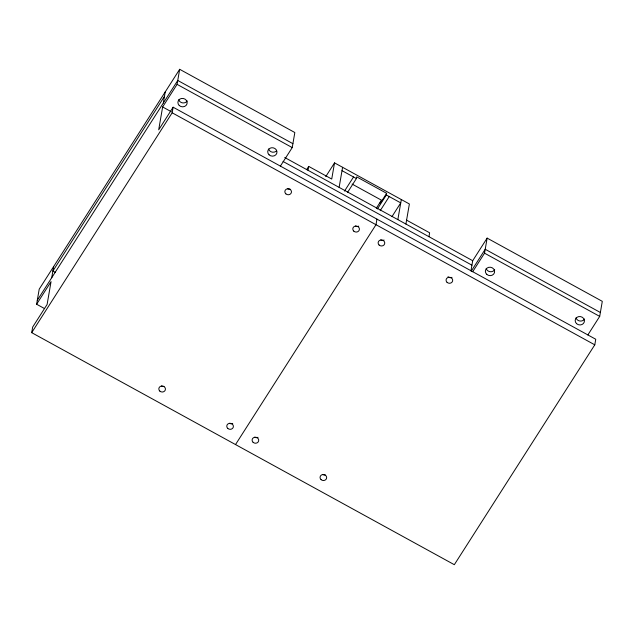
<?xml version="1.0" encoding="UTF-8"?>
<svg xmlns="http://www.w3.org/2000/svg" width="634" height="634" viewBox="0 0 634 634"><rect width="100%" height="100%" fill="white"/><g stroke="black" fill="none" stroke-linecap="round" stroke-linejoin="round"><path stroke-width="0.95" d="M280.371 166.148L292.234 147.587L294.834 132.53L179.676 69.304L177.076 84.362L162.637 106.964L158.69 129.827L173.13 107.217L595.754 339.253L594.787 344.833L454.324 564.696L31.7 332.66L32.667 327.081L47.106 304.478L51.053 281.623L36.614 304.225L44.404 308.504M36.614 304.225L39.213 289.167L179.676 69.304M51.726 277.716L53.652 266.565M163.31 103.057L165.236 91.906M31.7 332.66L172.163 112.797L173.13 107.217M308.029 170.308L308.703 166.401L331.733 179.05L334.53 162.875L409.382 203.974L405.911 224.048M339.127 187.379L342.59 167.305M347.48 192.522L356.403 178.55L356.696 176.878L386.637 193.315L386.344 194.987L377.42 208.966M376.953 219.126L375.994 224.705L235.523 444.569M380.36 201.921L380.075 203.593L386.637 193.315M397.851 219.618L401.322 199.552M428.949 236.696L429.622 232.789L406.584 220.141M470.943 270.916L472.702 260.717L487.142 238.115L602.3 301.34L599.701 316.398L587.837 334.958M472.679 271.74L484.542 253.172L487.142 238.115M164.468 96.368L52.884 271.027L55.483 272.454M37.287 300.318L177.75 80.455L292.908 143.68M306.642 169.635L308.703 166.401M325.765 176.601L334.53 162.875M344.5 191.096L353.526 176.973M376.319 208.245L381.343 200.376M380.202 210.702L389.228 196.572M391.978 216.614L400.743 202.896L386.344 194.987M471.292 271.059L485.216 249.265L600.374 312.491M342.011 170.649L356.403 178.55M177.076 84.362L292.234 147.587M484.542 253.172L599.701 316.398M352.1 184.074L382.04 200.51M284.721 157.509L472.702 260.717M283.089 161.496L471.934 265.178M162.637 106.964L171.299 111.719M172.163 112.797L594.787 344.833M494.694 269.735A4.652 4.208 9.8 0 1 490.082 271.693A4.652 4.208 9.8 0 1 486.191 268.499M584.516 319.053A4.652 4.208 9.8 0 1 579.904 321.01A4.652 4.208 9.8 0 1 576.013 317.816M187.228 100.925A4.652 4.208 9.8 0 1 182.616 102.882A4.652 4.208 9.8 0 1 178.725 99.689M276.321 151.098A4.652 4.208 9.8 0 1 268.547 149.006M258.046 437.301A3.321 3.004 9.8 0 1 254.733 437.214M325.194 474.882A3.321 3.004 9.8 0 1 322.674 474.517M384.077 240.04A3.321 3.004 9.8 0 1 380.765 239.953M452.018 277.343A3.321 3.004 9.8 0 1 448.016 276.757M358.741 226.132A3.321 3.004 9.8 0 1 355.428 226.045M290 189.106A3.321 3.004 9.8 0 1 287.487 188.742M232.718 423.393A3.321 3.004 9.8 0 1 229.397 423.306M163.976 386.368A3.321 3.004 9.8 0 1 161.456 386.003M253.085 442.294A3.321 3.004 9.8 0 0 258.617 441.082A3.321 3.004 9.8 0 0 254.535 437.286A3.321 3.004 9.8 0 0 253.085 442.294M379.108 245.033A3.321 3.004 9.8 0 0 384.648 243.821A3.321 3.004 9.8 0 0 380.566 240.024A3.321 3.004 9.8 0 0 379.108 245.033M321.026 479.597A3.321 3.004 9.8 0 0 326.558 478.385A3.321 3.004 9.8 0 0 322.476 474.589A3.321 3.004 9.8 0 0 321.026 479.597M447.049 282.336A3.321 3.004 9.8 0 0 452.589 281.124A3.321 3.004 9.8 0 0 448.507 277.327A3.321 3.004 9.8 0 0 447.049 282.336M576.552 323.641A4.652 4.208 9.8 0 0 584.302 321.945A4.652 4.208 9.8 0 0 578.588 316.635A4.652 4.208 9.8 0 0 576.552 323.641M486.73 274.324A4.652 4.208 9.8 0 0 494.48 272.636A4.652 4.208 9.8 0 0 488.766 267.318A4.652 4.208 9.8 0 0 486.73 274.324M353.772 231.125A3.321 3.004 9.8 0 0 359.312 229.912A3.321 3.004 9.8 0 0 355.23 226.116A3.321 3.004 9.8 0 0 353.772 231.125M227.749 428.386A3.321 3.004 9.8 0 0 233.288 427.173A3.321 3.004 9.8 0 0 229.207 423.377A3.321 3.004 9.8 0 0 227.749 428.386M285.831 193.822A3.321 3.004 9.8 0 0 291.371 192.609A3.321 3.004 9.8 0 0 287.289 188.813A3.321 3.004 9.8 0 0 285.831 193.822M159.808 391.083A3.321 3.004 9.8 0 0 165.339 389.87A3.321 3.004 9.8 0 0 161.258 386.074A3.321 3.004 9.8 0 0 159.808 391.083M179.263 105.513A4.652 4.208 9.8 0 0 187.014 103.825A4.652 4.208 9.8 0 0 181.3 98.508A4.652 4.208 9.8 0 0 179.263 105.513M269.085 154.831A4.652 4.208 9.8 0 0 276.836 153.135A4.652 4.208 9.8 0 0 271.122 147.825A4.652 4.208 9.8 0 0 269.085 154.831"/></g></svg>
